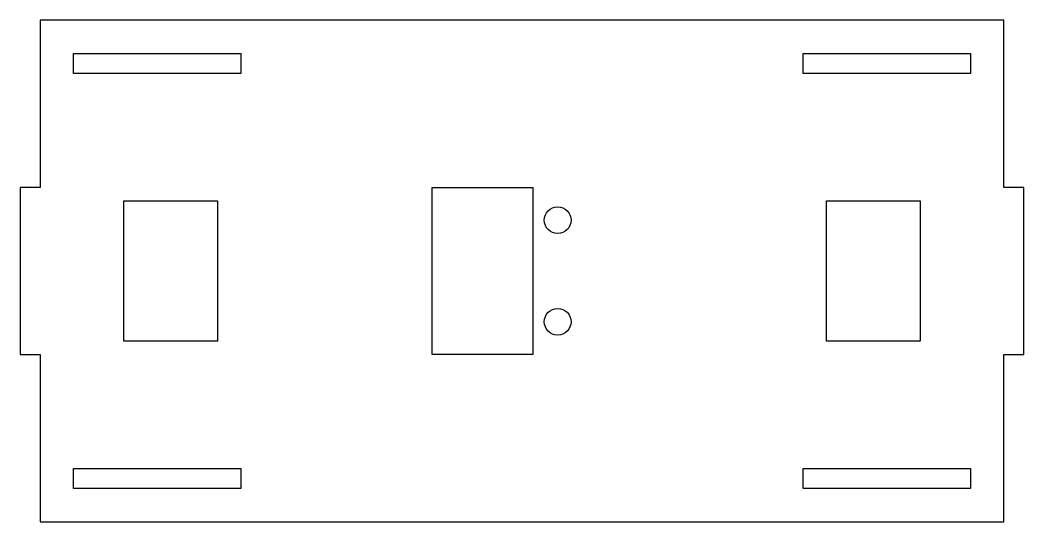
# Model space of a CAD drawing. Header units: inches. Extents: x -2.92 to 2.99, y -1.45 to 1.5.
import ezdxf

# ---------------------------------------------------------------- set-up
doc = ezdxf.new("R2010")
doc.units = ezdxf.units.IN
doc.header["$MEASUREMENT"] = 0

msp = doc.modelspace()

# ---------------------------------------------------------------- linework, layer by layer
for points in [[(2.9878, -0.4699), (2.9878, 0.5144), (2.8697, 0.5144), (2.8697, 1.4986), (-2.7996, 1.4986), (-2.7996, 0.5144), (-2.9177, 0.5144), (-2.9177, -0.4699), (-2.7996, -0.4699), (-2.7996, -1.4541), (2.8697, -1.4541), (2.8697, -0.4699)], [(-2.6027, 1.3018), (-1.6185, 1.3018), (-1.6185, 1.1836), (-2.209, 1.1836), (-2.209, 1.1837), (-2.6027, 1.1837)], [(1.6886, 1.3018), (2.6728, 1.3018), (2.6728, 1.1837), (2.2791, 1.1837), (2.2791, 1.1836), (1.6886, 1.1836)], [(0.098, -0.4699), (-0.4926, -0.4699), (-0.4926, 0.5144), (0.098, 0.5144)], [(-1.7563, 0.4356), (-1.7563, -0.3912), (-2.3075, -0.3912), (-2.3075, 0.4356)], [(1.8264, -0.3912), (1.8264, 0.4356), (2.3776, 0.4356), (2.3776, -0.3912)], [(-2.6027, -1.1392), (-1.6185, -1.1392), (-1.6185, -1.2573), (-2.6027, -1.2573)], [(2.6728, -1.2573), (1.6886, -1.2573), (1.6886, -1.1392), (2.6728, -1.1392)]]:
    msp.add_lwpolyline(points, close=True)
for centre in [(0.2449, 0.3211), (0.2449, -0.2766)]:
    msp.add_circle(centre, 0.0787)

doc.saveas('drawing.dxf')
